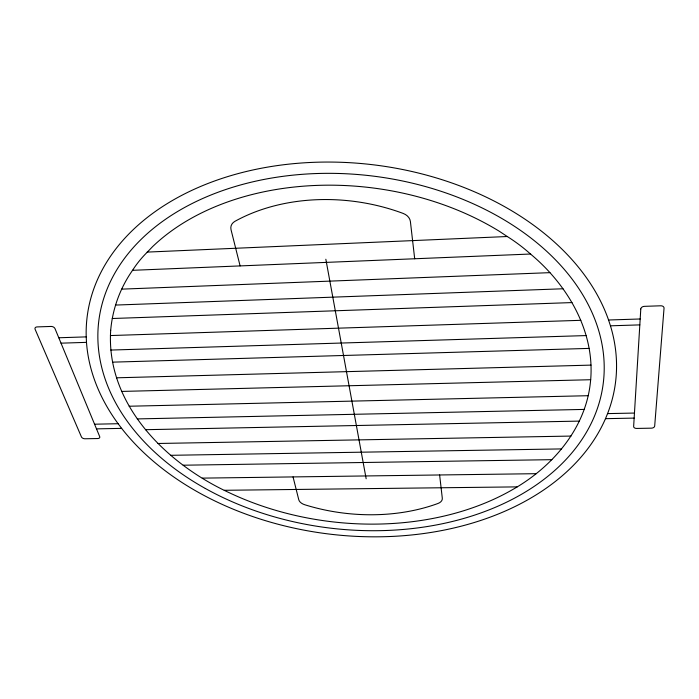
<?xml version="1.0" encoding="UTF-8"?>
<svg xmlns="http://www.w3.org/2000/svg" width="699" height="699" viewBox="0 0 699 699"><rect width="100%" height="100%" fill="white"/><g stroke="black" fill="none" stroke-linecap="round" stroke-linejoin="round"><path stroke-width="1.05" d="M96.497 428.871L121.635 428.365A266.214 185.943 7 0 0 382.213 536.753A266.214 185.943 7 0 0 605.483 418.675L607.571 413.607A266.214 185.943 7 0 0 610.454 325.813L608.558 320.002A266.214 185.943 7 0 0 315.974 162.247A266.214 185.943 7 0 0 86.213 336.883L58.777 337.766M147.166 252.094L507.474 236.507M132.391 270.321L530.681 254.017M121.626 289.141L549.921 272.654M115.501 305.07L563.01 288.774M112.233 318.508L572 302.58M110.398 335.555L580.852 320.317M608.558 320.002L640.179 318.98M61.014 343.165L86.493 342.361A266.214 185.943 7 0 0 118.122 423.716L121.635 428.365M610.454 325.813L639.821 324.886M110.791 350.059L586.225 335.581M112.46 362.152L589.196 348.399M116.453 377.81L591.013 365.114M121.626 391.423L590.672 379.723M129.149 406.233L588.2 395.704M137.266 418.911L584.207 409.413M94.566 424.206L118.122 423.716M607.571 413.607L634.456 413.057M605.483 418.675L634.15 418.098M145.497 429.693L579.357 421.104M158.009 443.481L570.978 436.071M170.783 455.311L561.585 448.915M183.19 465.211L551.878 459.671M202.273 478.125L536.168 473.686M224.283 490.296L517.164 486.88M240.107 265.917L231.037 229.735A11.918 9.078 14.7 0 1 234.978 221.303A162.902 117.554 7.8 0 1 403.166 213.431A12.093 9.506 4.8 0 1 410.4 221.539L414.69 258.77M293.047 476.91L298.753 499.689A9.437 5.802 7.8 0 0 304.808 504.765A150.451 100.289 6.4 0 0 437.967 503.472A9.62 5.968 3.5 0 0 442.301 498.204L439.619 474.971M325.839 259.233L366.154 478.754M86.213 336.883L86.493 342.361M110.695 330.286C105.776 404.677 166.947 464.241 229.936 493.031A241.312 168.162 7 0 0 512.157 489.85C551.52 467.718 584.984 429.693 590.288 383.506C596.264 333.301 568.121 285.218 530.497 254.025A177.188 127.061 4.9 0 0 507.264 236.515L499.462 231.369A241.312 168.162 7 0 0 152.609 246.616L147.349 252.086A174.977 123.644 10 0 0 132.557 270.312C120.167 287.927 112.539 308.827 110.695 330.286M640.791 308.967L633.644 426.451A3.154 2.036 -4.5 0 0 636.658 428.435L651.372 428.164A3.172 2.045 -5 0 0 654.683 426.049L664.041 308.18A3.512 2.481 -8.3 0 0 660.747 305.795L644.426 306.345A3.495 2.473 -7.6 0 0 640.791 308.967M51.053 326.442L37.108 326.914A3.233 2.114 19.8 0 0 35.107 329.29L81.442 436.936A2.918 1.782 15.7 0 0 84.981 438.771L97.746 438.535A2.918 1.791 15.4 0 0 99.695 436.595L54.994 328.617A3.233 2.132 19.4 0 0 51.053 326.442M205.296 488.452A254.148 177.31 7 0 0 603.193 383.768A254.148 177.31 7 0 0 244.624 183.863A254.148 177.31 7 0 0 205.296 488.452"/></g></svg>
